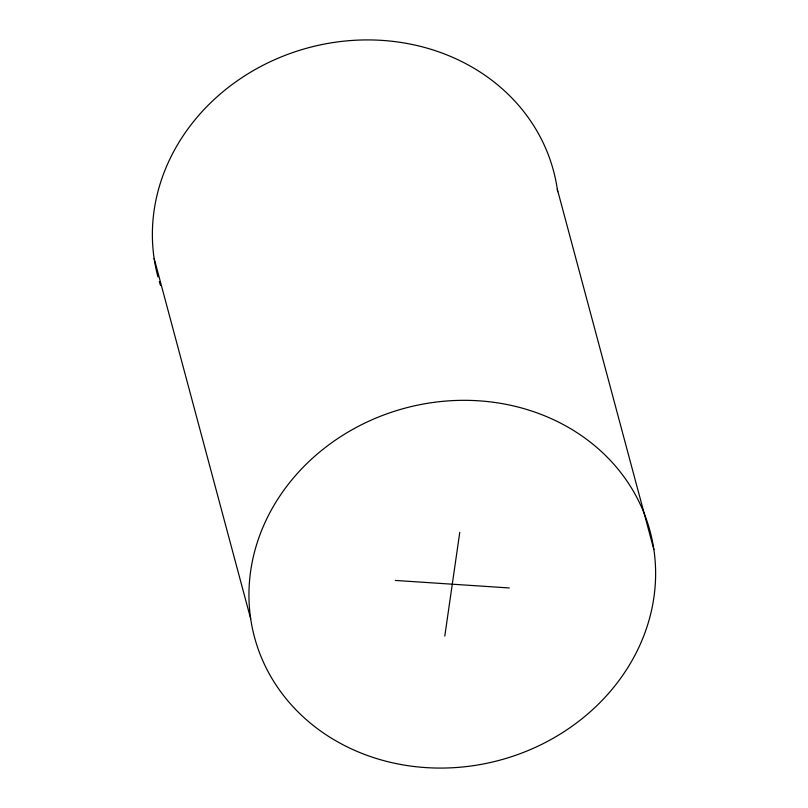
<?xml version="1.0" encoding="UTF-8"?>
<svg xmlns="http://www.w3.org/2000/svg" width="808" height="808" viewBox="0 0 808 808"><rect width="100%" height="100%" fill="white"/><g stroke="black" fill="none" stroke-linecap="round" stroke-linejoin="round"><path stroke-width="1.21" d="M444.794 636.078L459.772 532.331M395.264 580.437L509.313 587.961M557.308 189.183L653.874 549.581A204.767 182.285 -15 0 1 374.528 757.904A204.767 182.285 -15 0 1 328.452 445.117A204.767 182.285 -15 0 1 653.874 549.581M154.126 258.419L250.692 618.817M157.934 276.831A204.767 182.285 -15 0 1 320.12 44.935A204.767 182.285 -15 0 1 557.651 191.648M160.459 285.305A204.767 182.285 -15 0 1 159.317 281.689"/></g></svg>
